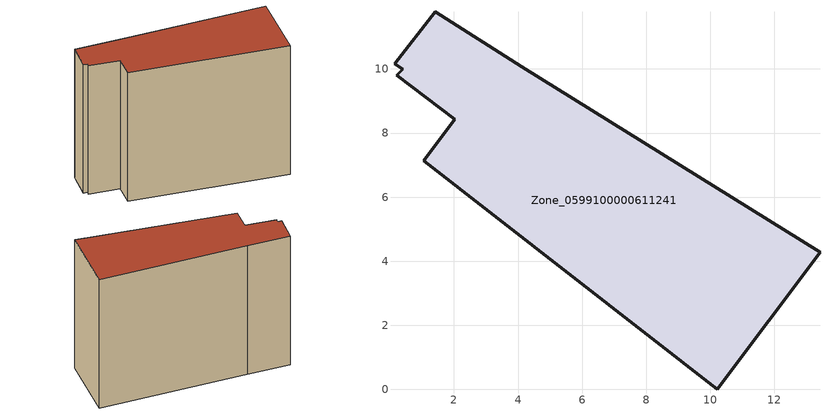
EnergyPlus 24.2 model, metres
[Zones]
Zone_0599100000611241
 floor ground (C_G): 2.03,8.43 0.22,9.81 0.4,9.99 0.14,10.16 1.41,11.79 4.11,10.07 13.42,4.28 10.21,0 1.05,7.13 z0
 wall outside (C_F): 2.03,8.43 1.05,7.13 10.21,0 13.42,4.28 4.11,10.07 1.41,11.79 0.14,10.16 0.4,9.99 0.22,9.81 2.03,8.43 z0:10.35
 roof outside (C_R): 0.22,9.81 2.03,8.43 1.05,7.13 10.21,0 13.42,4.28 4.11,10.07 1.41,11.79 0.14,10.16 0.4,9.99 z10.35
[BUILDING]
Pand.0599100000611241: North Axis=0; Terrain=City; Loads Convergence Tolerance Value=0.04; Temperature Convergence Tolerance Value=0.4; Solar Distribution=FullExterior; Maximum Number of Warmup Days=25; Minimum Number of Warmup Days=1
[Site:Location]
Rotterdam.The.Hague.AP_ZH_NLD Design_Conditions: Latitude=51.96; Longitude=4.45; Time Zone=1; Elevation=-4.5
[SITE:GROUNDTEMPERATURE:BUILDINGSURFACE]
18, 18, 18, 18, 18, 18, 18, 18, 18, 18, 18, 18
[MATERIAL] Thermal Absorptance=0.9; Solar Absorptance=0.7; Visible Absorptance=0.7
Name | Roughness | Thickness | Conductivity | Density | Specific Heat
G.TI.1946 | MediumSmooth | 0.15 | 1 | 540 | 1210
F.TI.1946 | Rough | 0.3 | 0.857143 | 1920 | 840
R.TI.1946 | MediumRough | 0.2 | 0.1 | 1500 | 1000
[CONSTRUCTION]
C_G: G.TI.1946
C_F: F.TI.1946
C_R: R.TI.1946
[ZONE]
Zone_0599100000611241: Type=1; Multiplier=1; Ceiling Height=Autocalculate; Volume=Autocalculate; Floor Area=autocalculate; Part of Total Floor Area=Yes
[ZONEINFILTRATION:DESIGNFLOWRATE]
Infil_Zone_0599100000611241: Zone or ZoneList or Space or SpaceList=Zone_0599100000611241; Schedule=AlwaysOn; Design Flow Rate Calculation Method=Flow/Area; Flow Rate per Floor Area=0.003; Constant Term Coefficient=1; Temperature Term Coefficient=0; Velocity Term Coefficient=0; Velocity Squared Term Coefficient=0
[HVACTEMPLATE:ZONE:IDEALLOADSAIRSYSTEM]
Zone_0599100000611241: Maximum Heating Supply Air Temperature=50; Minimum Cooling Supply Air Temperature=13; Maximum Heating Supply Air Humidity Ratio=0.0156; Minimum Cooling Supply Air Humidity Ratio=0.0077; Heating Limit=NoLimit; Cooling Limit=NoLimit; Dehumidification Control Type=ConstantSensibleHeatRatio; Cooling Sensible Heat Ratio=0.7; Dehumidification Setpoint=60; Humidification Control Type=None; Humidification Setpoint=30; Outdoor Air Method=None; Outdoor Air Flow Rate per Person=0.00944; Outdoor Air Flow Rate per Zone Floor Area=0; Outdoor Air Flow Rate per Zone=0; Demand Controlled Ventilation Type=None; Outdoor Air Economizer Type=NoEconomizer; Heat Recovery Type=None; Sensible Heat Recovery Effectiveness=0.7; Latent Heat Recovery Effectiveness=0.65
[ZONECONTROL:THERMOSTAT]
ThermostatControl_Zone_0599100000611241: Zone or ZoneList=Zone_0599100000611241; Control Type Schedule=DualSetpointControlType; Control 1=Thermostat_Zone_0599100000611241; Temperature Difference Between Cutout And Setpoint=0
[THERMOSTATSETPOINT:DUALSETPOINT]
Thermostat_Zone_0599100000611241: Heating Setpoint Temperature Schedule=HeatingSetpoint_Zone_0599100000611241; Cooling Setpoint Temperature Schedule=CoolingSetpoint_Zone_0599100000611241
[SCHEDULE:COMPACT]
HeatingSetpoint_Zone_0599100000611241: Through: 12/31, For: AllDays, Until: 24:00, 21
CoolingSetpoint_Zone_0599100000611241: Through: 12/31, For: AllDays, Until: 24:00, 24
DualSetpointControlType: Through: 12/31, For: AllDays, Until: 24:00, 4
AlwaysOn: Through: 12/31, For: AllDays, Until: 24:00, 1
